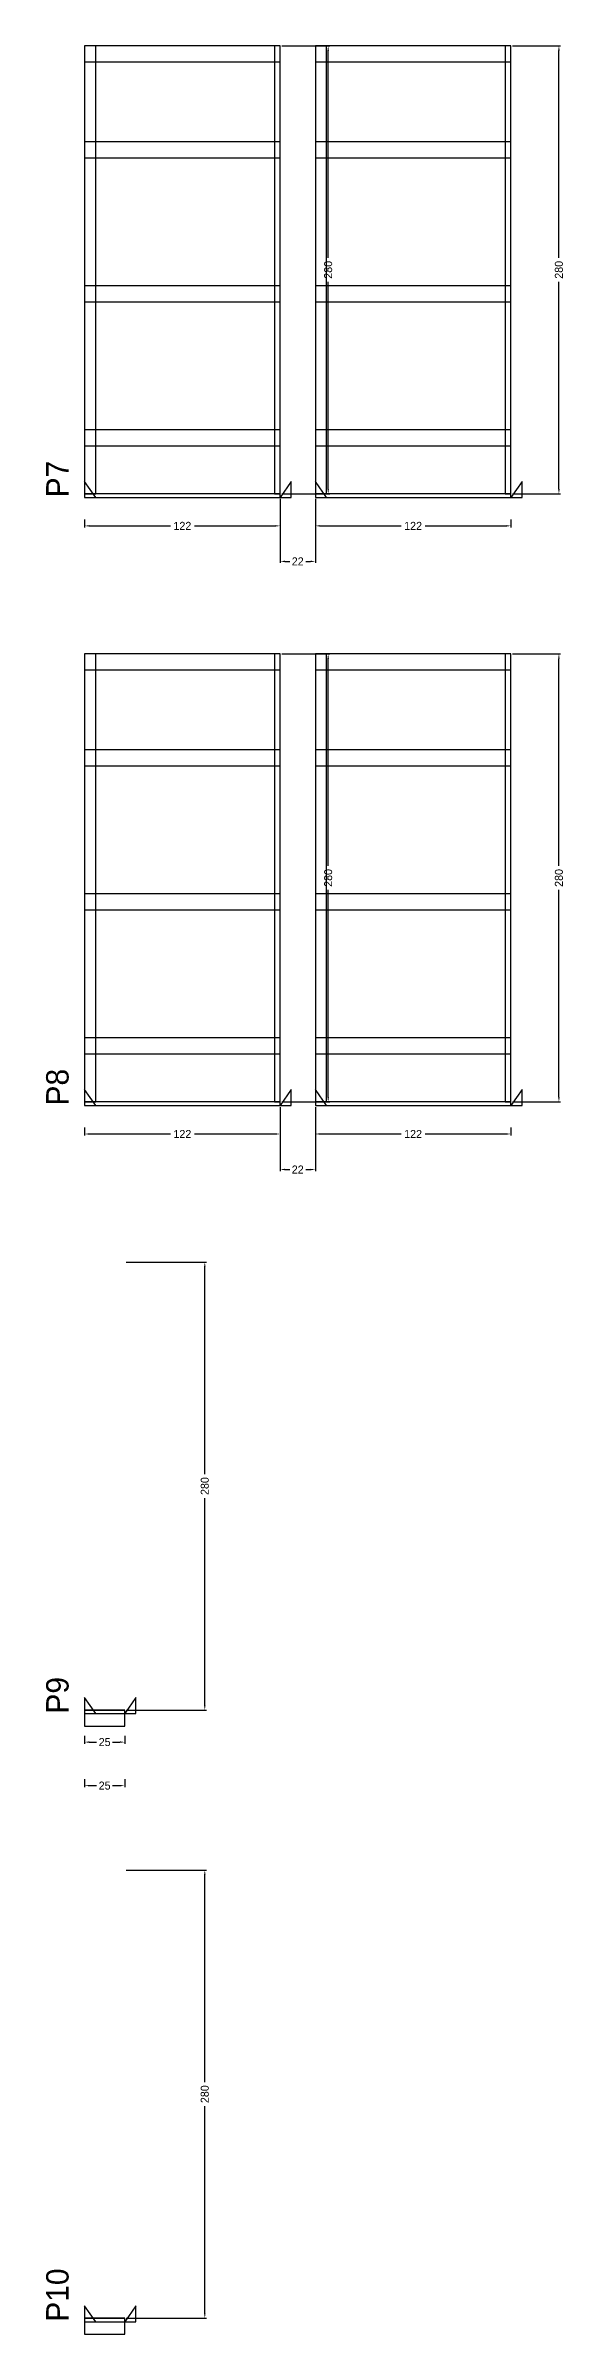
# Model space of a CAD drawing. Header units: centimetres. Extents: x -10500 to 4299, y -38766 to 295.
# Drawn here: x 3976 to 4299, y -3428 to -1998 of the extents above; entities that cross this region are included whole.
import ezdxf

# ---------------------------------------------------------------- set-up
doc = ezdxf.new("R2010")
doc.units = ezdxf.units.CM
for name, color, linetype in [('COTA', 241, 'Continuous'), ('NOMENCLATURA', 7, 'Continuous'), ('SARR_2.2x10', 60, 'Continuous'), ('SARR_2.2x7', 40, 'Continuous'), ('SARR_3.5x7', 81, 'Continuous')]:
    doc.layers.add(name, color=color, linetype=linetype)
doc.dimstyles.new('PAINEL-NOVA', dxfattribs={"dimtxt": 5, "dimasz": 3, "dimexe": 1, "dimexo": 1, "dimgap": 1, "dimtad": 1, "dimcen": 2.5, "dimazin": 3, "dimtfac": 1, "dimtmove": 0, "dimatfit": 3})

# ---------------------------------------------------------------- blocks, each defined once
blk = doc.blocks.new('_CLOSEDFILLED')
at = {"color": 0, "linetype": 'BYBLOCK'}
blk.add_solid([(-1, 0.16), (0, 0), (-1, -0.16)], dxfattribs=at)
blk = doc.blocks.new('*D177')
for p, q in [((4000, -2293.8), (4000, -2298.8)), ((4003, -2297.8), (4053.5, -2297.8)), ((4068.5, -2297.8), (4119, -2297.8)), ((4122, -2293.8), (4122, -2298.8))]:
    blk.add_line(p, q)
at = {"layer": 'Defpoints'}
for p in [(4000, -2292.8), (4000, -2297.8), (4122, -2292.8)]:
    blk.add_point(p, dxfattribs=at)
at = {"layer": 'SARR_2.2x10', "xscale": 3, "yscale": 3, "rotation": 180}
blk.add_blockref('_CLOSEDFILLED', (4000, -2297.8), dxfattribs=at)
at = {"layer": 'SARR_2.2x10', "xscale": 3, "yscale": 3}
blk.add_blockref('_CLOSEDFILLED', (4122, -2297.8), dxfattribs=at)
at = {"layer": 'SARR_2.2x10', "insert": (4061, -2297.8), "char_height": 5, "attachment_point": 5}
blk.add_mtext('122', dxfattribs=at)
blk = doc.blocks.new('*D178')
for p, q in [((4123, -1997.8), (4153, -1997.8)), ((4152, -2130.3), (4152, -2000.8)), ((4152, -2274.8), (4152, -2145.3)), ((4123, -2277.8), (4153, -2277.8))]:
    blk.add_line(p, q)
at = {"layer": 'Defpoints'}
for p in [(4122, -1997.8), (4122, -2277.8), (4152, -2277.8)]:
    blk.add_point(p, dxfattribs=at)
at = {"layer": 'SARR_2.2x10', "xscale": 3, "yscale": 3}
for p, rotation in [((4152, -1997.8), 90), ((4152, -2277.8), 270)]:
    blk.add_blockref('_CLOSEDFILLED', p, dxfattribs=dict(at, rotation=rotation))
at = {"layer": 'SARR_2.2x10', "insert": (4152, -2137.8), "char_height": 5, "attachment_point": 5, "rotation": 90}
blk.add_mtext('280', dxfattribs=at)
blk = doc.blocks.new('GRA-E')
at = {"layer": 'SARR_2.2x7'}
blk.add_lwpolyline([(0, 0), (7, 0), (0, 10)], close=True, dxfattribs=at)
blk = doc.blocks.new('GRA-D')
at = {"layer": 'SARR_2.2x7'}
blk.add_lwpolyline([(0, 0), (7, 0), (7, 10)], close=True, dxfattribs=at)
blk = doc.blocks.new('*D179')
for p, q in [((4144, -2293.8), (4144, -2298.8)), ((4147, -2297.8), (4197.5, -2297.8)), ((4212.5, -2297.8), (4263, -2297.8)), ((4266, -2293.8), (4266, -2298.8))]:
    blk.add_line(p, q)
at = {"layer": 'Defpoints'}
for p in [(4144, -2292.8), (4144, -2297.8), (4266, -2292.8)]:
    blk.add_point(p, dxfattribs=at)
at = {"layer": 'SARR_2.2x10', "xscale": 3, "yscale": 3, "rotation": 180}
blk.add_blockref('_CLOSEDFILLED', (4144, -2297.8), dxfattribs=at)
at = {"layer": 'SARR_2.2x10', "xscale": 3, "yscale": 3}
blk.add_blockref('_CLOSEDFILLED', (4266, -2297.8), dxfattribs=at)
at = {"layer": 'SARR_2.2x10', "insert": (4205, -2297.8), "char_height": 5, "attachment_point": 5}
blk.add_mtext('122', dxfattribs=at)
blk = doc.blocks.new('*D180')
for p, q in [((4267, -1997.8), (4297, -1997.8)), ((4296, -2130.3), (4296, -2000.8)), ((4296, -2274.8), (4296, -2145.3)), ((4267, -2277.8), (4297, -2277.8))]:
    blk.add_line(p, q)
at = {"layer": 'Defpoints'}
for p in [(4266, -1997.8), (4266, -2277.8), (4296, -2277.8)]:
    blk.add_point(p, dxfattribs=at)
at = {"layer": 'SARR_2.2x10', "xscale": 3, "yscale": 3}
for p, rotation in [((4296, -1997.8), 90), ((4296, -2277.8), 270)]:
    blk.add_blockref('_CLOSEDFILLED', p, dxfattribs=dict(at, rotation=rotation))
at = {"layer": 'SARR_2.2x10', "insert": (4296, -2137.8), "char_height": 5, "attachment_point": 5, "rotation": 90}
blk.add_mtext('280', dxfattribs=at)
blk = doc.blocks.new('*D181')
for p, q in [((4267, -1997.8), (4297, -1997.8)), ((4296, -2130.3), (4296, -2000.8)), ((4296, -2274.8), (4296, -2145.3)), ((4267, -2277.8), (4297, -2277.8))]:
    blk.add_line(p, q)
at = {"layer": 'Defpoints'}
for p in [(4266, -1997.8), (4266, -2277.8), (4296, -2277.8)]:
    blk.add_point(p, dxfattribs=at)
at = {"layer": 'SARR_2.2x10', "xscale": 3, "yscale": 3}
for p, rotation in [((4296, -1997.8), 90), ((4296, -2277.8), 270)]:
    blk.add_blockref('_CLOSEDFILLED', p, dxfattribs=dict(at, rotation=rotation))
at = {"layer": 'SARR_2.2x10', "insert": (4296, -2137.8), "char_height": 5, "attachment_point": 5, "rotation": 90}
blk.add_mtext('280', dxfattribs=at)
blk = doc.blocks.new('*D182')
for p, q in [((4267, -1997.8), (4297, -1997.8)), ((4296, -2130.3), (4296, -2000.8)), ((4296, -2274.8), (4296, -2145.3)), ((4267, -2277.8), (4297, -2277.8))]:
    blk.add_line(p, q)
at = {"layer": 'Defpoints'}
for p in [(4266, -1997.8), (4266, -2277.8), (4296, -2277.8)]:
    blk.add_point(p, dxfattribs=at)
at = {"layer": 'SARR_2.2x10', "xscale": 3, "yscale": 3}
for p, rotation in [((4296, -1997.8), 90), ((4296, -2277.8), 270)]:
    blk.add_blockref('_CLOSEDFILLED', p, dxfattribs=dict(at, rotation=rotation))
at = {"layer": 'SARR_2.2x10', "insert": (4296, -2137.8), "char_height": 5, "attachment_point": 5, "rotation": 90}
blk.add_mtext('280', dxfattribs=at)
blk = doc.blocks.new('*D183')
for p, q in [((4267, -1997.8), (4297, -1997.8)), ((4296, -2130.3), (4296, -2000.8)), ((4296, -2274.8), (4296, -2145.3)), ((4267, -2277.8), (4297, -2277.8))]:
    blk.add_line(p, q)
at = {"layer": 'Defpoints'}
for p in [(4266, -1997.8), (4266, -2277.8), (4296, -2277.8)]:
    blk.add_point(p, dxfattribs=at)
at = {"layer": 'SARR_2.2x10', "xscale": 3, "yscale": 3}
for p, rotation in [((4296, -1997.8), 90), ((4296, -2277.8), 270)]:
    blk.add_blockref('_CLOSEDFILLED', p, dxfattribs=dict(at, rotation=rotation))
at = {"layer": 'SARR_2.2x10', "insert": (4296, -2137.8), "char_height": 5, "attachment_point": 5, "rotation": 90}
blk.add_mtext('280', dxfattribs=at)
blk = doc.blocks.new('*D184')
for p, q in [((4267, -1997.8), (4297, -1997.8)), ((4296, -2130.3), (4296, -2000.8)), ((4296, -2274.8), (4296, -2145.3)), ((4267, -2277.8), (4297, -2277.8))]:
    blk.add_line(p, q)
at = {"layer": 'Defpoints'}
for p in [(4266, -1997.8), (4266, -2277.8), (4296, -2277.8)]:
    blk.add_point(p, dxfattribs=at)
at = {"layer": 'SARR_2.2x10', "xscale": 3, "yscale": 3}
for p, rotation in [((4296, -1997.8), 90), ((4296, -2277.8), 270)]:
    blk.add_blockref('_CLOSEDFILLED', p, dxfattribs=dict(at, rotation=rotation))
at = {"layer": 'SARR_2.2x10', "insert": (4296, -2137.8), "char_height": 5, "attachment_point": 5, "rotation": 90}
blk.add_mtext('280', dxfattribs=at)
blk = doc.blocks.new('*D185')
for p, q in [((4267, -1997.8), (4297, -1997.8)), ((4296, -2130.3), (4296, -2000.8)), ((4296, -2274.8), (4296, -2145.3)), ((4267, -2277.8), (4297, -2277.8))]:
    blk.add_line(p, q)
at = {"layer": 'Defpoints'}
for p in [(4266, -1997.8), (4266, -2277.8), (4296, -2277.8)]:
    blk.add_point(p, dxfattribs=at)
at = {"layer": 'SARR_2.2x10', "xscale": 3, "yscale": 3}
for p, rotation in [((4296, -1997.8), 90), ((4296, -2277.8), 270)]:
    blk.add_blockref('_CLOSEDFILLED', p, dxfattribs=dict(at, rotation=rotation))
at = {"layer": 'SARR_2.2x10', "insert": (4296, -2137.8), "char_height": 5, "attachment_point": 5, "rotation": 90}
blk.add_mtext('280', dxfattribs=at)
blk = doc.blocks.new('*D186')
for p, q in [((4267, -1997.8), (4297, -1997.8)), ((4296, -2130.3), (4296, -2000.8)), ((4296, -2274.8), (4296, -2145.3)), ((4267, -2277.8), (4297, -2277.8))]:
    blk.add_line(p, q)
at = {"layer": 'Defpoints'}
for p in [(4266, -1997.8), (4266, -2277.8), (4296, -2277.8)]:
    blk.add_point(p, dxfattribs=at)
at = {"layer": 'SARR_2.2x10', "xscale": 3, "yscale": 3}
for p, rotation in [((4296, -1997.8), 90), ((4296, -2277.8), 270)]:
    blk.add_blockref('_CLOSEDFILLED', p, dxfattribs=dict(at, rotation=rotation))
at = {"layer": 'SARR_2.2x10', "insert": (4296, -2137.8), "char_height": 5, "attachment_point": 5, "rotation": 90}
blk.add_mtext('280', dxfattribs=at)
blk = doc.blocks.new('*D187')
for p, q in [((4267, -1997.8), (4297, -1997.8)), ((4296, -2130.3), (4296, -2000.8)), ((4296, -2274.8), (4296, -2145.3)), ((4267, -2277.8), (4297, -2277.8))]:
    blk.add_line(p, q)
at = {"layer": 'Defpoints'}
for p in [(4266, -1997.8), (4266, -2277.8), (4296, -2277.8)]:
    blk.add_point(p, dxfattribs=at)
at = {"layer": 'SARR_2.2x10', "xscale": 3, "yscale": 3}
for p, rotation in [((4296, -1997.8), 90), ((4296, -2277.8), 270)]:
    blk.add_blockref('_CLOSEDFILLED', p, dxfattribs=dict(at, rotation=rotation))
at = {"layer": 'SARR_2.2x10', "insert": (4296, -2137.8), "char_height": 5, "attachment_point": 5, "rotation": 90}
blk.add_mtext('280', dxfattribs=at)
blk = doc.blocks.new('*D188')
for p, q in [((4267, -1997.8), (4297, -1997.8)), ((4296, -2130.3), (4296, -2000.8)), ((4296, -2274.8), (4296, -2145.3)), ((4267, -2277.8), (4297, -2277.8))]:
    blk.add_line(p, q)
at = {"layer": 'Defpoints'}
for p in [(4266, -1997.8), (4266, -2277.8), (4296, -2277.8)]:
    blk.add_point(p, dxfattribs=at)
at = {"layer": 'SARR_2.2x10', "xscale": 3, "yscale": 3}
for p, rotation in [((4296, -1997.8), 90), ((4296, -2277.8), 270)]:
    blk.add_blockref('_CLOSEDFILLED', p, dxfattribs=dict(at, rotation=rotation))
at = {"layer": 'SARR_2.2x10', "insert": (4296, -2137.8), "char_height": 5, "attachment_point": 5, "rotation": 90}
blk.add_mtext('280', dxfattribs=at)
blk = doc.blocks.new('*D189')
for p, q in [((4267, -1997.8), (4297, -1997.8)), ((4296, -2130.3), (4296, -2000.8)), ((4296, -2274.8), (4296, -2145.3)), ((4267, -2277.8), (4297, -2277.8))]:
    blk.add_line(p, q)
at = {"layer": 'Defpoints'}
for p in [(4266, -1997.8), (4266, -2277.8), (4296, -2277.8)]:
    blk.add_point(p, dxfattribs=at)
at = {"layer": 'SARR_2.2x10', "xscale": 3, "yscale": 3}
for p, rotation in [((4296, -1997.8), 90), ((4296, -2277.8), 270)]:
    blk.add_blockref('_CLOSEDFILLED', p, dxfattribs=dict(at, rotation=rotation))
at = {"layer": 'SARR_2.2x10', "insert": (4296, -2137.8), "char_height": 5, "attachment_point": 5, "rotation": 90}
blk.add_mtext('280', dxfattribs=at)
blk = doc.blocks.new('*D190')
for p, q in [((4122, -2281), (4122, -2321)), ((4144, -2281), (4144, -2321)), ((4125, -2320), (4128, -2320)), ((4138, -2320), (4141, -2320))]:
    blk.add_line(p, q)
at = {"layer": 'Defpoints'}
for p in [(4122, -2280), (4144, -2280), (4122, -2320)]:
    blk.add_point(p, dxfattribs=at)
at = {"layer": 'COTA', "xscale": 3, "yscale": 3, "rotation": 180}
blk.add_blockref('_CLOSEDFILLED', (4122, -2320), dxfattribs=at)
at = {"layer": 'COTA', "xscale": 3, "yscale": 3}
blk.add_blockref('_CLOSEDFILLED', (4144, -2320), dxfattribs=at)
at = {"layer": 'COTA', "insert": (4133, -2320), "char_height": 5, "attachment_point": 5}
blk.add_mtext('22', dxfattribs=at)
blk = doc.blocks.new('*D211')
for p, q in [((4000, -2673.8), (4000, -2678.8)), ((4122, -2673.8), (4122, -2678.8)), ((4003, -2677.8), (4053.5, -2677.8)), ((4068.5, -2677.8), (4119, -2677.8))]:
    blk.add_line(p, q)
at = {"layer": 'Defpoints'}
for p in [(4000, -2672.8), (4122, -2672.8), (4000, -2677.8)]:
    blk.add_point(p, dxfattribs=at)
at = {"layer": 'SARR_2.2x10', "xscale": 3, "yscale": 3, "rotation": 180}
blk.add_blockref('_CLOSEDFILLED', (4000, -2677.8), dxfattribs=at)
at = {"layer": 'SARR_2.2x10', "xscale": 3, "yscale": 3}
blk.add_blockref('_CLOSEDFILLED', (4122, -2677.8), dxfattribs=at)
at = {"layer": 'SARR_2.2x10', "insert": (4061, -2677.8), "char_height": 5, "attachment_point": 5}
blk.add_mtext('122', dxfattribs=at)
blk = doc.blocks.new('*D212')
for p, q in [((4123, -2377.8), (4153, -2377.8)), ((4152, -2510.3), (4152, -2380.8)), ((4152, -2654.8), (4152, -2525.3)), ((4123, -2657.8), (4153, -2657.8))]:
    blk.add_line(p, q)
at = {"layer": 'Defpoints'}
for p in [(4122, -2377.8), (4122, -2657.8), (4152, -2657.8)]:
    blk.add_point(p, dxfattribs=at)
at = {"layer": 'SARR_2.2x10', "xscale": 3, "yscale": 3}
for p, rotation in [((4152, -2377.8), 90), ((4152, -2657.8), 270)]:
    blk.add_blockref('_CLOSEDFILLED', p, dxfattribs=dict(at, rotation=rotation))
at = {"layer": 'SARR_2.2x10', "insert": (4152, -2517.8), "char_height": 5, "attachment_point": 5, "rotation": 90}
blk.add_mtext('280', dxfattribs=at)
blk = doc.blocks.new('*D213')
for p, q in [((4144, -2673.8), (4144, -2678.8)), ((4266, -2673.8), (4266, -2678.8)), ((4147, -2677.8), (4197.5, -2677.8)), ((4212.5, -2677.8), (4263, -2677.8))]:
    blk.add_line(p, q)
at = {"layer": 'Defpoints'}
for p in [(4144, -2672.8), (4266, -2672.8), (4144, -2677.8)]:
    blk.add_point(p, dxfattribs=at)
at = {"layer": 'SARR_2.2x10', "xscale": 3, "yscale": 3, "rotation": 180}
blk.add_blockref('_CLOSEDFILLED', (4144, -2677.8), dxfattribs=at)
at = {"layer": 'SARR_2.2x10', "xscale": 3, "yscale": 3}
blk.add_blockref('_CLOSEDFILLED', (4266, -2677.8), dxfattribs=at)
at = {"layer": 'SARR_2.2x10', "insert": (4205, -2677.8), "char_height": 5, "attachment_point": 5}
blk.add_mtext('122', dxfattribs=at)
blk = doc.blocks.new('*D214')
for p, q in [((4267, -2377.8), (4297, -2377.8)), ((4296, -2510.3), (4296, -2380.8)), ((4296, -2654.8), (4296, -2525.3)), ((4267, -2657.8), (4297, -2657.8))]:
    blk.add_line(p, q)
at = {"layer": 'Defpoints'}
for p in [(4266, -2377.8), (4266, -2657.8), (4296, -2657.8)]:
    blk.add_point(p, dxfattribs=at)
at = {"layer": 'SARR_2.2x10', "xscale": 3, "yscale": 3}
for p, rotation in [((4296, -2377.8), 90), ((4296, -2657.8), 270)]:
    blk.add_blockref('_CLOSEDFILLED', p, dxfattribs=dict(at, rotation=rotation))
at = {"layer": 'SARR_2.2x10', "insert": (4296, -2517.8), "char_height": 5, "attachment_point": 5, "rotation": 90}
blk.add_mtext('280', dxfattribs=at)
blk = doc.blocks.new('*D215')
for p, q in [((4267, -2377.8), (4297, -2377.8)), ((4296, -2510.3), (4296, -2380.8)), ((4296, -2654.8), (4296, -2525.3)), ((4267, -2657.8), (4297, -2657.8))]:
    blk.add_line(p, q)
at = {"layer": 'Defpoints'}
for p in [(4266, -2377.8), (4266, -2657.8), (4296, -2657.8)]:
    blk.add_point(p, dxfattribs=at)
at = {"layer": 'SARR_2.2x10', "xscale": 3, "yscale": 3}
for p, rotation in [((4296, -2377.8), 90), ((4296, -2657.8), 270)]:
    blk.add_blockref('_CLOSEDFILLED', p, dxfattribs=dict(at, rotation=rotation))
at = {"layer": 'SARR_2.2x10', "insert": (4296, -2517.8), "char_height": 5, "attachment_point": 5, "rotation": 90}
blk.add_mtext('280', dxfattribs=at)
blk = doc.blocks.new('*D216')
for p, q in [((4267, -2377.8), (4297, -2377.8)), ((4296, -2510.3), (4296, -2380.8)), ((4296, -2654.8), (4296, -2525.3)), ((4267, -2657.8), (4297, -2657.8))]:
    blk.add_line(p, q)
at = {"layer": 'Defpoints'}
for p in [(4266, -2377.8), (4266, -2657.8), (4296, -2657.8)]:
    blk.add_point(p, dxfattribs=at)
at = {"layer": 'SARR_2.2x10', "xscale": 3, "yscale": 3}
for p, rotation in [((4296, -2377.8), 90), ((4296, -2657.8), 270)]:
    blk.add_blockref('_CLOSEDFILLED', p, dxfattribs=dict(at, rotation=rotation))
at = {"layer": 'SARR_2.2x10', "insert": (4296, -2517.8), "char_height": 5, "attachment_point": 5, "rotation": 90}
blk.add_mtext('280', dxfattribs=at)
blk = doc.blocks.new('*D217')
for p, q in [((4267, -2377.8), (4297, -2377.8)), ((4296, -2510.3), (4296, -2380.8)), ((4296, -2654.8), (4296, -2525.3)), ((4267, -2657.8), (4297, -2657.8))]:
    blk.add_line(p, q)
at = {"layer": 'Defpoints'}
for p in [(4266, -2377.8), (4266, -2657.8), (4296, -2657.8)]:
    blk.add_point(p, dxfattribs=at)
at = {"layer": 'SARR_2.2x10', "xscale": 3, "yscale": 3}
for p, rotation in [((4296, -2377.8), 90), ((4296, -2657.8), 270)]:
    blk.add_blockref('_CLOSEDFILLED', p, dxfattribs=dict(at, rotation=rotation))
at = {"layer": 'SARR_2.2x10', "insert": (4296, -2517.8), "char_height": 5, "attachment_point": 5, "rotation": 90}
blk.add_mtext('280', dxfattribs=at)
blk = doc.blocks.new('*D218')
for p, q in [((4267, -2377.8), (4297, -2377.8)), ((4296, -2510.3), (4296, -2380.8)), ((4296, -2654.8), (4296, -2525.3)), ((4267, -2657.8), (4297, -2657.8))]:
    blk.add_line(p, q)
at = {"layer": 'Defpoints'}
for p in [(4266, -2377.8), (4266, -2657.8), (4296, -2657.8)]:
    blk.add_point(p, dxfattribs=at)
at = {"layer": 'SARR_2.2x10', "xscale": 3, "yscale": 3}
for p, rotation in [((4296, -2377.8), 90), ((4296, -2657.8), 270)]:
    blk.add_blockref('_CLOSEDFILLED', p, dxfattribs=dict(at, rotation=rotation))
at = {"layer": 'SARR_2.2x10', "insert": (4296, -2517.8), "char_height": 5, "attachment_point": 5, "rotation": 90}
blk.add_mtext('280', dxfattribs=at)
blk = doc.blocks.new('*D219')
for p, q in [((4267, -2377.8), (4297, -2377.8)), ((4296, -2510.3), (4296, -2380.8)), ((4296, -2654.8), (4296, -2525.3)), ((4267, -2657.8), (4297, -2657.8))]:
    blk.add_line(p, q)
at = {"layer": 'Defpoints'}
for p in [(4266, -2377.8), (4266, -2657.8), (4296, -2657.8)]:
    blk.add_point(p, dxfattribs=at)
at = {"layer": 'SARR_2.2x10', "xscale": 3, "yscale": 3}
for p, rotation in [((4296, -2377.8), 90), ((4296, -2657.8), 270)]:
    blk.add_blockref('_CLOSEDFILLED', p, dxfattribs=dict(at, rotation=rotation))
at = {"layer": 'SARR_2.2x10', "insert": (4296, -2517.8), "char_height": 5, "attachment_point": 5, "rotation": 90}
blk.add_mtext('280', dxfattribs=at)
blk = doc.blocks.new('*D220')
for p, q in [((4267, -2377.8), (4297, -2377.8)), ((4296, -2510.3), (4296, -2380.8)), ((4296, -2654.8), (4296, -2525.3)), ((4267, -2657.8), (4297, -2657.8))]:
    blk.add_line(p, q)
at = {"layer": 'Defpoints'}
for p in [(4266, -2377.8), (4266, -2657.8), (4296, -2657.8)]:
    blk.add_point(p, dxfattribs=at)
at = {"layer": 'SARR_2.2x10', "xscale": 3, "yscale": 3}
for p, rotation in [((4296, -2377.8), 90), ((4296, -2657.8), 270)]:
    blk.add_blockref('_CLOSEDFILLED', p, dxfattribs=dict(at, rotation=rotation))
at = {"layer": 'SARR_2.2x10', "insert": (4296, -2517.8), "char_height": 5, "attachment_point": 5, "rotation": 90}
blk.add_mtext('280', dxfattribs=at)
blk = doc.blocks.new('*D221')
for p, q in [((4267, -2377.8), (4297, -2377.8)), ((4296, -2510.3), (4296, -2380.8)), ((4296, -2654.8), (4296, -2525.3)), ((4267, -2657.8), (4297, -2657.8))]:
    blk.add_line(p, q)
at = {"layer": 'Defpoints'}
for p in [(4266, -2377.8), (4266, -2657.8), (4296, -2657.8)]:
    blk.add_point(p, dxfattribs=at)
at = {"layer": 'SARR_2.2x10', "xscale": 3, "yscale": 3}
for p, rotation in [((4296, -2377.8), 90), ((4296, -2657.8), 270)]:
    blk.add_blockref('_CLOSEDFILLED', p, dxfattribs=dict(at, rotation=rotation))
at = {"layer": 'SARR_2.2x10', "insert": (4296, -2517.8), "char_height": 5, "attachment_point": 5, "rotation": 90}
blk.add_mtext('280', dxfattribs=at)
blk = doc.blocks.new('*D222')
for p, q in [((4267, -2377.8), (4297, -2377.8)), ((4296, -2510.3), (4296, -2380.8)), ((4296, -2654.8), (4296, -2525.3)), ((4267, -2657.8), (4297, -2657.8))]:
    blk.add_line(p, q)
at = {"layer": 'Defpoints'}
for p in [(4266, -2377.8), (4266, -2657.8), (4296, -2657.8)]:
    blk.add_point(p, dxfattribs=at)
at = {"layer": 'SARR_2.2x10', "xscale": 3, "yscale": 3}
for p, rotation in [((4296, -2377.8), 90), ((4296, -2657.8), 270)]:
    blk.add_blockref('_CLOSEDFILLED', p, dxfattribs=dict(at, rotation=rotation))
at = {"layer": 'SARR_2.2x10', "insert": (4296, -2517.8), "char_height": 5, "attachment_point": 5, "rotation": 90}
blk.add_mtext('280', dxfattribs=at)
blk = doc.blocks.new('*D223')
for p, q in [((4267, -2377.8), (4297, -2377.8)), ((4296, -2510.3), (4296, -2380.8)), ((4296, -2654.8), (4296, -2525.3)), ((4267, -2657.8), (4297, -2657.8))]:
    blk.add_line(p, q)
at = {"layer": 'Defpoints'}
for p in [(4266, -2377.8), (4266, -2657.8), (4296, -2657.8)]:
    blk.add_point(p, dxfattribs=at)
at = {"layer": 'SARR_2.2x10', "xscale": 3, "yscale": 3}
for p, rotation in [((4296, -2377.8), 90), ((4296, -2657.8), 270)]:
    blk.add_blockref('_CLOSEDFILLED', p, dxfattribs=dict(at, rotation=rotation))
at = {"layer": 'SARR_2.2x10', "insert": (4296, -2517.8), "char_height": 5, "attachment_point": 5, "rotation": 90}
blk.add_mtext('280', dxfattribs=at)
blk = doc.blocks.new('*D224')
for p, q in [((4122, -2661), (4122, -2701)), ((4144, -2661), (4144, -2701)), ((4125, -2700), (4128, -2700)), ((4138, -2700), (4141, -2700))]:
    blk.add_line(p, q)
at = {"layer": 'Defpoints'}
for p in [(4122, -2660), (4144, -2660), (4122, -2700)]:
    blk.add_point(p, dxfattribs=at)
at = {"layer": 'COTA', "xscale": 3, "yscale": 3, "rotation": 180}
blk.add_blockref('_CLOSEDFILLED', (4122, -2700), dxfattribs=at)
at = {"layer": 'COTA', "xscale": 3, "yscale": 3}
blk.add_blockref('_CLOSEDFILLED', (4144, -2700), dxfattribs=at)
at = {"layer": 'COTA', "insert": (4133, -2700), "char_height": 5, "attachment_point": 5}
blk.add_mtext('22', dxfattribs=at)
blk = doc.blocks.new('*D245')
for p, q in [((4000, -3053.8), (4000, -3058.8)), ((4003, -3057.8), (4007.5, -3057.8)), ((4017.5, -3057.8), (4022, -3057.8)), ((4025, -3053.8), (4025, -3058.8))]:
    blk.add_line(p, q)
at = {"layer": 'Defpoints'}
for p in [(4000, -3052.8), (4000, -3057.8), (4025, -3052.8)]:
    blk.add_point(p, dxfattribs=at)
at = {"layer": 'SARR_2.2x10', "xscale": 3, "yscale": 3, "rotation": 180}
blk.add_blockref('_CLOSEDFILLED', (4000, -3057.8), dxfattribs=at)
at = {"layer": 'SARR_2.2x10', "xscale": 3, "yscale": 3}
blk.add_blockref('_CLOSEDFILLED', (4025, -3057.8), dxfattribs=at)
at = {"layer": 'SARR_2.2x10', "insert": (4012.5, -3057.8), "char_height": 5, "attachment_point": 5}
blk.add_mtext('25', dxfattribs=at)
blk = doc.blocks.new('*D246')
for p, q in [((4026, -2757.8), (4076, -2757.8)), ((4075, -2890.3), (4075, -2760.8)), ((4075, -3034.8), (4075, -2905.3)), ((4026, -3037.8), (4076, -3037.8))]:
    blk.add_line(p, q)
at = {"layer": 'Defpoints'}
for p in [(4025, -2757.8), (4025, -3037.8), (4075, -3037.8)]:
    blk.add_point(p, dxfattribs=at)
at = {"layer": 'SARR_2.2x10', "xscale": 3, "yscale": 3}
for p, rotation in [((4075, -2757.8), 90), ((4075, -3037.8), 270)]:
    blk.add_blockref('_CLOSEDFILLED', p, dxfattribs=dict(at, rotation=rotation))
at = {"layer": 'SARR_2.2x10', "insert": (4075, -2897.8), "char_height": 5, "attachment_point": 5, "rotation": 90}
blk.add_mtext('280', dxfattribs=at)
blk = doc.blocks.new('*D247')
for p, q in [((4026, -2757.8), (4076, -2757.8)), ((4075, -2890.3), (4075, -2760.8)), ((4075, -3034.8), (4075, -2905.3)), ((4026, -3037.8), (4076, -3037.8))]:
    blk.add_line(p, q)
at = {"layer": 'Defpoints'}
for p in [(4025, -2757.8), (4025, -3037.8), (4075, -3037.8)]:
    blk.add_point(p, dxfattribs=at)
at = {"layer": 'SARR_2.2x10', "xscale": 3, "yscale": 3}
for p, rotation in [((4075, -2757.8), 90), ((4075, -3037.8), 270)]:
    blk.add_blockref('_CLOSEDFILLED', p, dxfattribs=dict(at, rotation=rotation))
at = {"layer": 'SARR_2.2x10', "insert": (4075, -2897.8), "char_height": 5, "attachment_point": 5, "rotation": 90}
blk.add_mtext('280', dxfattribs=at)
blk = doc.blocks.new('*D248')
for p, q in [((4026, -2757.8), (4076, -2757.8)), ((4075, -2890.3), (4075, -2760.8)), ((4075, -3034.8), (4075, -2905.3)), ((4026, -3037.8), (4076, -3037.8))]:
    blk.add_line(p, q)
at = {"layer": 'Defpoints'}
for p in [(4025, -2757.8), (4025, -3037.8), (4075, -3037.8)]:
    blk.add_point(p, dxfattribs=at)
at = {"layer": 'SARR_2.2x10', "xscale": 3, "yscale": 3}
for p, rotation in [((4075, -2757.8), 90), ((4075, -3037.8), 270)]:
    blk.add_blockref('_CLOSEDFILLED', p, dxfattribs=dict(at, rotation=rotation))
at = {"layer": 'SARR_2.2x10', "insert": (4075, -2897.8), "char_height": 5, "attachment_point": 5, "rotation": 90}
blk.add_mtext('280', dxfattribs=at)
blk = doc.blocks.new('*D249')
for p, q in [((4026, -2757.8), (4076, -2757.8)), ((4075, -2890.3), (4075, -2760.8)), ((4075, -3034.8), (4075, -2905.3)), ((4026, -3037.8), (4076, -3037.8))]:
    blk.add_line(p, q)
at = {"layer": 'Defpoints'}
for p in [(4025, -2757.8), (4025, -3037.8), (4075, -3037.8)]:
    blk.add_point(p, dxfattribs=at)
at = {"layer": 'SARR_2.2x10', "xscale": 3, "yscale": 3}
for p, rotation in [((4075, -2757.8), 90), ((4075, -3037.8), 270)]:
    blk.add_blockref('_CLOSEDFILLED', p, dxfattribs=dict(at, rotation=rotation))
at = {"layer": 'SARR_2.2x10', "insert": (4075, -2897.8), "char_height": 5, "attachment_point": 5, "rotation": 90}
blk.add_mtext('280', dxfattribs=at)
blk = doc.blocks.new('*D250')
for p, q in [((4000, -3081), (4000, -3086)), ((4003, -3085), (4007.5, -3085)), ((4017.5, -3085), (4022, -3085)), ((4025, -3081), (4025, -3086))]:
    blk.add_line(p, q)
at = {"layer": 'Defpoints'}
for p in [(4000, -3080), (4000, -3085), (4025, -3080)]:
    blk.add_point(p, dxfattribs=at)
at = {"layer": 'SARR_2.2x10', "xscale": 3, "yscale": 3, "rotation": 180}
blk.add_blockref('_CLOSEDFILLED', (4000, -3085), dxfattribs=at)
at = {"layer": 'SARR_2.2x10', "xscale": 3, "yscale": 3}
blk.add_blockref('_CLOSEDFILLED', (4025, -3085), dxfattribs=at)
at = {"layer": 'SARR_2.2x10', "insert": (4012.5, -3085), "char_height": 5, "attachment_point": 5}
blk.add_mtext('25', dxfattribs=at)
blk = doc.blocks.new('*D272')
for p, q in [((4026, -3137.8), (4076, -3137.8)), ((4075, -3270.3), (4075, -3140.8)), ((4075, -3414.8), (4075, -3285.3)), ((4026, -3417.8), (4076, -3417.8))]:
    blk.add_line(p, q)
at = {"layer": 'Defpoints'}
for p in [(4025, -3137.8), (4025, -3417.8), (4075, -3417.8)]:
    blk.add_point(p, dxfattribs=at)
at = {"layer": 'SARR_2.2x10', "xscale": 3, "yscale": 3}
for p, rotation in [((4075, -3137.8), 90), ((4075, -3417.8), 270)]:
    blk.add_blockref('_CLOSEDFILLED', p, dxfattribs=dict(at, rotation=rotation))
at = {"layer": 'SARR_2.2x10', "insert": (4075, -3277.8), "char_height": 5, "attachment_point": 5, "rotation": 90}
blk.add_mtext('280', dxfattribs=at)
blk = doc.blocks.new('*D273')
for p, q in [((4026, -3137.8), (4076, -3137.8)), ((4075, -3270.3), (4075, -3140.8)), ((4075, -3414.8), (4075, -3285.3)), ((4026, -3417.8), (4076, -3417.8))]:
    blk.add_line(p, q)
at = {"layer": 'Defpoints'}
for p in [(4025, -3137.8), (4025, -3417.8), (4075, -3417.8)]:
    blk.add_point(p, dxfattribs=at)
at = {"layer": 'SARR_2.2x10', "xscale": 3, "yscale": 3}
for p, rotation in [((4075, -3137.8), 90), ((4075, -3417.8), 270)]:
    blk.add_blockref('_CLOSEDFILLED', p, dxfattribs=dict(at, rotation=rotation))
at = {"layer": 'SARR_2.2x10', "insert": (4075, -3277.8), "char_height": 5, "attachment_point": 5, "rotation": 90}
blk.add_mtext('280', dxfattribs=at)
blk = doc.blocks.new('*D274')
for p, q in [((4026, -3137.8), (4076, -3137.8)), ((4075, -3270.3), (4075, -3140.8)), ((4075, -3414.8), (4075, -3285.3)), ((4026, -3417.8), (4076, -3417.8))]:
    blk.add_line(p, q)
at = {"layer": 'Defpoints'}
for p in [(4025, -3137.8), (4025, -3417.8), (4075, -3417.8)]:
    blk.add_point(p, dxfattribs=at)
at = {"layer": 'SARR_2.2x10', "xscale": 3, "yscale": 3}
for p, rotation in [((4075, -3137.8), 90), ((4075, -3417.8), 270)]:
    blk.add_blockref('_CLOSEDFILLED', p, dxfattribs=dict(at, rotation=rotation))
at = {"layer": 'SARR_2.2x10', "insert": (4075, -3277.8), "char_height": 5, "attachment_point": 5, "rotation": 90}
blk.add_mtext('280', dxfattribs=at)
blk = doc.blocks.new('*D275')
for p, q in [((4026, -3137.8), (4076, -3137.8)), ((4075, -3270.3), (4075, -3140.8)), ((4075, -3414.8), (4075, -3285.3)), ((4026, -3417.8), (4076, -3417.8))]:
    blk.add_line(p, q)
at = {"layer": 'Defpoints'}
for p in [(4025, -3137.8), (4025, -3417.8), (4075, -3417.8)]:
    blk.add_point(p, dxfattribs=at)
at = {"layer": 'SARR_2.2x10', "xscale": 3, "yscale": 3}
for p, rotation in [((4075, -3137.8), 90), ((4075, -3417.8), 270)]:
    blk.add_blockref('_CLOSEDFILLED', p, dxfattribs=dict(at, rotation=rotation))
at = {"layer": 'SARR_2.2x10', "insert": (4075, -3277.8), "char_height": 5, "attachment_point": 5, "rotation": 90}
blk.add_mtext('280', dxfattribs=at)

msp = doc.modelspace()

# ---------------------------------------------------------------- linework, layer by layer
at = {"layer": 'SARR_2.2x10'}
for p, q in [((4122, -1997.8), (4000, -1997.8)), ((4000, -1997.8), (4000, -2007.8)), ((4122, -2007.8), (4122, -1997.8)), ((4266, -1997.8), (4144, -1997.8)), ((4144, -1997.8), (4144, -2007.8)), ((4266, -2007.8), (4266, -1997.8)), ((4000, -2007.8), (4122, -2007.8)), ((4144, -2007.8), (4266, -2007.8)), ((4122, -2057.8), (4000, -2057.8)), ((4000, -2057.8), (4000, -2067.8)), ((4122, -2067.8), (4122, -2057.8)), ((4266, -2057.8), (4144, -2057.8)), ((4144, -2057.8), (4144, -2067.8)), ((4266, -2067.8), (4266, -2057.8)), ((4000, -2067.8), (4122, -2067.8)), ((4144, -2067.8), (4266, -2067.8)), ((4122, -2147.8), (4000, -2147.8)), ((4000, -2147.8), (4000, -2157.8)), ((4000, -2157.8), (4122, -2157.8)), ((4122, -2157.8), (4122, -2147.8)), ((4266, -2147.8), (4144, -2147.8)), ((4144, -2147.8), (4144, -2157.8)), ((4144, -2157.8), (4266, -2157.8)), ((4266, -2157.8), (4266, -2147.8)), ((4122, -2237.8), (4000, -2237.8)), ((4000, -2237.8), (4000, -2247.8)), ((4122, -2247.8), (4122, -2237.8)), ((4266, -2237.8), (4144, -2237.8)), ((4144, -2237.8), (4144, -2247.8)), ((4266, -2247.8), (4266, -2237.8)), ((4000, -2247.8), (4122, -2247.8)), ((4144, -2247.8), (4266, -2247.8)), ((4122, -2377.8), (4000, -2377.8)), ((4000, -2377.8), (4000, -2387.8)), ((4000, -2387.8), (4122, -2387.8)), ((4122, -2387.8), (4122, -2377.8)), ((4266, -2377.8), (4144, -2377.8)), ((4144, -2377.8), (4144, -2387.8)), ((4144, -2387.8), (4266, -2387.8)), ((4266, -2387.8), (4266, -2377.8)), ((4122, -2437.8), (4000, -2437.8)), ((4000, -2437.8), (4000, -2447.8)), ((4122, -2447.8), (4122, -2437.8)), ((4266, -2437.8), (4144, -2437.8)), ((4144, -2437.8), (4144, -2447.8)), ((4266, -2447.8), (4266, -2437.8)), ((4000, -2447.8), (4122, -2447.8)), ((4144, -2447.8), (4266, -2447.8)), ((4122, -2527.8), (4000, -2527.8)), ((4000, -2527.8), (4000, -2537.8)), ((4122, -2537.8), (4122, -2527.8)), ((4266, -2527.8), (4144, -2527.8)), ((4144, -2527.8), (4144, -2537.8)), ((4266, -2537.8), (4266, -2527.8)), ((4000, -2537.8), (4122, -2537.8)), ((4144, -2537.8), (4266, -2537.8)), ((4122, -2617.8), (4000, -2617.8)), ((4000, -2617.8), (4000, -2627.8)), ((4000, -2627.8), (4122, -2627.8)), ((4122, -2627.8), (4122, -2617.8)), ((4266, -2617.8), (4144, -2617.8)), ((4144, -2617.8), (4144, -2627.8)), ((4144, -2627.8), (4266, -2627.8)), ((4266, -2627.8), (4266, -2617.8)), ((4025, -3037.8), (4000, -3037.8)), ((4000, -3037.8), (4000, -3047.8)), ((4025, -3047.8), (4025, -3037.8)), ((4000, -3047.8), (4025, -3047.8)), ((4025, -3417.8), (4000, -3417.8)), ((4000, -3417.8), (4000, -3427.8)), ((4000, -3427.8), (4025, -3427.8)), ((4025, -3427.8), (4025, -3417.8))]:
    msp.add_line(p, q, dxfattribs=at)
at = {"layer": 'SARR_2.2x7'}
for p, q in [((4007, -1997.8), (4000, -1997.8)), ((4000, -1997.8), (4000, -2277.8)), ((4007, -2277.8), (4007, -1997.8)), ((4266, -1997.8), (4262.5, -1997.8)), ((4262.5, -1997.8), (4262.5, -2277.8)), ((4266, -2277.8), (4266, -1997.8)), ((4122, -2277.8), (4000, -2277.8)), ((4000, -2277.8), (4000, -2280)), ((4000, -2277.8), (4007, -2277.8)), ((4000, -2280), (4122, -2280)), ((4122, -2280), (4122, -2277.8)), ((4266, -2277.8), (4144, -2277.8)), ((4144, -2277.8), (4144, -2280)), ((4144, -2280), (4266, -2280)), ((4262.5, -2277.8), (4266, -2277.8)), ((4266, -2280), (4266, -2277.8)), ((4007, -2377.8), (4000, -2377.8)), ((4000, -2377.8), (4000, -2657.8)), ((4007, -2657.8), (4007, -2377.8)), ((4266, -2377.8), (4262.5, -2377.8)), ((4262.5, -2377.8), (4262.5, -2657.8)), ((4266, -2657.8), (4266, -2377.8)), ((4122, -2657.8), (4000, -2657.8)), ((4000, -2657.8), (4000, -2660)), ((4000, -2657.8), (4007, -2657.8)), ((4122, -2660), (4122, -2657.8)), ((4266, -2657.8), (4144, -2657.8)), ((4144, -2657.8), (4144, -2660)), ((4262.5, -2657.8), (4266, -2657.8)), ((4266, -2660), (4266, -2657.8)), ((4000, -2660), (4122, -2660)), ((4144, -2660), (4266, -2660)), ((4025, -3037.8), (4000, -3037.8)), ((4000, -3037.8), (4000, -3040)), ((4000, -3037.8), (4007, -3037.8)), ((4000, -3037.8), (4007, -3037.8)), ((4000, -3037.8), (4007, -3037.8)), ((4000, -3037.8), (4007, -3037.8)), ((4000, -3040), (4025, -3040)), ((4007, -3037.8), (4025, -3037.8)), ((4007, -3037.8), (4025, -3037.8)), ((4007, -3037.8), (4025, -3037.8)), ((4007, -3037.8), (4025, -3037.8)), ((4025, -3040), (4025, -3037.8)), ((4025, -3417.8), (4000, -3417.8)), ((4000, -3417.8), (4000, -3420)), ((4000, -3417.8), (4007, -3417.8)), ((4000, -3417.8), (4007, -3417.8)), ((4000, -3417.8), (4007, -3417.8)), ((4000, -3417.8), (4007, -3417.8)), ((4000, -3420), (4025, -3420)), ((4007, -3417.8), (4025, -3417.8)), ((4007, -3417.8), (4025, -3417.8)), ((4007, -3417.8), (4025, -3417.8)), ((4007, -3417.8), (4025, -3417.8)), ((4025, -3420), (4025, -3417.8))]:
    msp.add_line(p, q, dxfattribs=at)
at = {"layer": 'SARR_3.5x7'}
for p, q in [((4122, -1997.8), (4118.5, -1997.8)), ((4118.5, -1997.8), (4118.5, -2277.8)), ((4122, -2277.8), (4122, -1997.8)), ((4151, -1997.8), (4144, -1997.8)), ((4144, -1997.8), (4144, -2277.8)), ((4151, -2277.8), (4151, -1997.8)), ((4118.5, -2277.8), (4122, -2277.8)), ((4144, -2277.8), (4151, -2277.8)), ((4122, -2377.8), (4118.5, -2377.8)), ((4118.5, -2377.8), (4118.5, -2657.8)), ((4122, -2657.8), (4122, -2377.8)), ((4151, -2377.8), (4144, -2377.8)), ((4144, -2377.8), (4144, -2657.8)), ((4151, -2657.8), (4151, -2377.8)), ((4118.5, -2657.8), (4122, -2657.8)), ((4144, -2657.8), (4151, -2657.8))]:
    msp.add_line(p, q, dxfattribs=at)

# ---------------------------------------------------------------- block references
at = {"layer": 'SARR_2.2x7'}
for name, p in [('GRA-E', (4000, -2280)), ('GRA-D', (4122, -2280)), ('GRA-E', (4144, -2280)), ('GRA-D', (4266, -2280)), ('GRA-E', (4000, -2660)), ('GRA-D', (4122, -2660)), ('GRA-E', (4144, -2660)), ('GRA-D', (4266, -2660)), ('GRA-E', (4000, -3040)), ('GRA-D', (4025, -3040)), ('GRA-E', (4000, -3420)), ('GRA-D', (4025, -3420))]:
    msp.add_blockref(name, p, dxfattribs=at)

# ---------------------------------------------------------------- texts
at = {"layer": 'NOMENCLATURA'}
for s, p in [('P7', (3990, -2280)), ('P8', (3990, -2660)), ('P9', (3990, -3040)), ('P10', (3990, -3420))]:
    msp.add_text(s, height=14, rotation=90, dxfattribs=at).set_placement(p)

# ---------------------------------------------------------------- dimensions: what is measured, and where the dimension line sits
at = {"layer": 'COTA'}
for base, p1, p2, picture, middle in [((4122, -2320), (4122, -2280), (4144, -2280), '*D190', (4133, -2320)), ((4122, -2700), (4122, -2660), (4144, -2660), '*D224', (4133, -2700))]:
    dim = msp.add_linear_dim(base=base, p1=p1, p2=p2, dimstyle='PAINEL-NOVA', dxfattribs=at)
    dim.commit()
    dim.dimension.update_dxf_attribs({"geometry": picture, "text_midpoint": middle})
at = {"layer": 'SARR_2.2x10'}
for base, p1, p2, picture, middle in [((4152, -2277.8), (4122, -2277.8), (4122, -1997.8), '*D178', (4152, -2137.8)), ((4296, -2277.8), (4266, -2277.8), (4266, -1997.8), '*D180', (4296, -2137.8)), ((4296, -2277.8), (4266, -2277.8), (4266, -1997.8), '*D181', (4296, -2137.8)), ((4296, -2277.8), (4266, -2277.8), (4266, -1997.8), '*D182', (4296, -2137.8)), ((4296, -2277.8), (4266, -2277.8), (4266, -1997.8), '*D183', (4296, -2137.8)), ((4296, -2277.8), (4266, -2277.8), (4266, -1997.8), '*D184', (4296, -2137.8)), ((4296, -2277.8), (4266, -2277.8), (4266, -1997.8), '*D185', (4296, -2137.8)), ((4296, -2277.8), (4266, -2277.8), (4266, -1997.8), '*D186', (4296, -2137.8)), ((4296, -2277.8), (4266, -2277.8), (4266, -1997.8), '*D187', (4296, -2137.8)), ((4296, -2277.8), (4266, -2277.8), (4266, -1997.8), '*D188', (4296, -2137.8)), ((4296, -2277.8), (4266, -2277.8), (4266, -1997.8), '*D189', (4296, -2137.8)), ((4152, -2657.8), (4122, -2657.8), (4122, -2377.8), '*D212', (4152, -2517.8)), ((4296, -2657.8), (4266, -2657.8), (4266, -2377.8), '*D214', (4296, -2517.8)), ((4296, -2657.8), (4266, -2657.8), (4266, -2377.8), '*D215', (4296, -2517.8)), ((4296, -2657.8), (4266, -2657.8), (4266, -2377.8), '*D216', (4296, -2517.8)), ((4296, -2657.8), (4266, -2657.8), (4266, -2377.8), '*D217', (4296, -2517.8)), ((4296, -2657.8), (4266, -2657.8), (4266, -2377.8), '*D218', (4296, -2517.8)), ((4296, -2657.8), (4266, -2657.8), (4266, -2377.8), '*D219', (4296, -2517.8)), ((4296, -2657.8), (4266, -2657.8), (4266, -2377.8), '*D220', (4296, -2517.8)), ((4296, -2657.8), (4266, -2657.8), (4266, -2377.8), '*D221', (4296, -2517.8)), ((4296, -2657.8), (4266, -2657.8), (4266, -2377.8), '*D222', (4296, -2517.8)), ((4296, -2657.8), (4266, -2657.8), (4266, -2377.8), '*D223', (4296, -2517.8)), ((4075, -3037.8), (4025, -3037.8), (4025, -2757.8), '*D246', (4075, -2897.8)), ((4075, -3037.8), (4025, -3037.8), (4025, -2757.8), '*D247', (4075, -2897.8)), ((4075, -3037.8), (4025, -3037.8), (4025, -2757.8), '*D248', (4075, -2897.8)), ((4075, -3037.8), (4025, -3037.8), (4025, -2757.8), '*D249', (4075, -2897.8)), ((4075, -3417.8), (4025, -3417.8), (4025, -3137.8), '*D272', (4075, -3277.8)), ((4075, -3417.8), (4025, -3417.8), (4025, -3137.8), '*D273', (4075, -3277.8)), ((4075, -3417.8), (4025, -3417.8), (4025, -3137.8), '*D274', (4075, -3277.8)), ((4075, -3417.8), (4025, -3417.8), (4025, -3137.8), '*D275', (4075, -3277.8))]:
    dim = msp.add_linear_dim(base=base, p1=p1, p2=p2, angle=90, dimstyle='PAINEL-NOVA', dxfattribs=at)
    dim.commit()
    dim.dimension.update_dxf_attribs({"geometry": picture, "text_midpoint": middle})
for base, p1, p2, picture, middle in [((4000, -2297.8), (4000, -2292.8), (4122, -2292.8), '*D177', (4061, -2297.8)), ((4144, -2297.8), (4144, -2292.8), (4266, -2292.8), '*D179', (4205, -2297.8)), ((4000, -2677.8), (4000, -2672.8), (4122, -2672.8), '*D211', (4061, -2677.8)), ((4144, -2677.8), (4144, -2672.8), (4266, -2672.8), '*D213', (4205, -2677.8)), ((4000, -3057.8), (4000, -3052.8), (4025, -3052.8), '*D245', (4012.5, -3057.8)), ((4000, -3085), (4000, -3080), (4025, -3080), '*D250', (4012.5, -3085))]:
    dim = msp.add_linear_dim(base=base, p1=p1, p2=p2, dimstyle='PAINEL-NOVA', dxfattribs=at)
    dim.commit()
    dim.dimension.update_dxf_attribs({"geometry": picture, "text_midpoint": middle})

doc.saveas('drawing.dxf')
